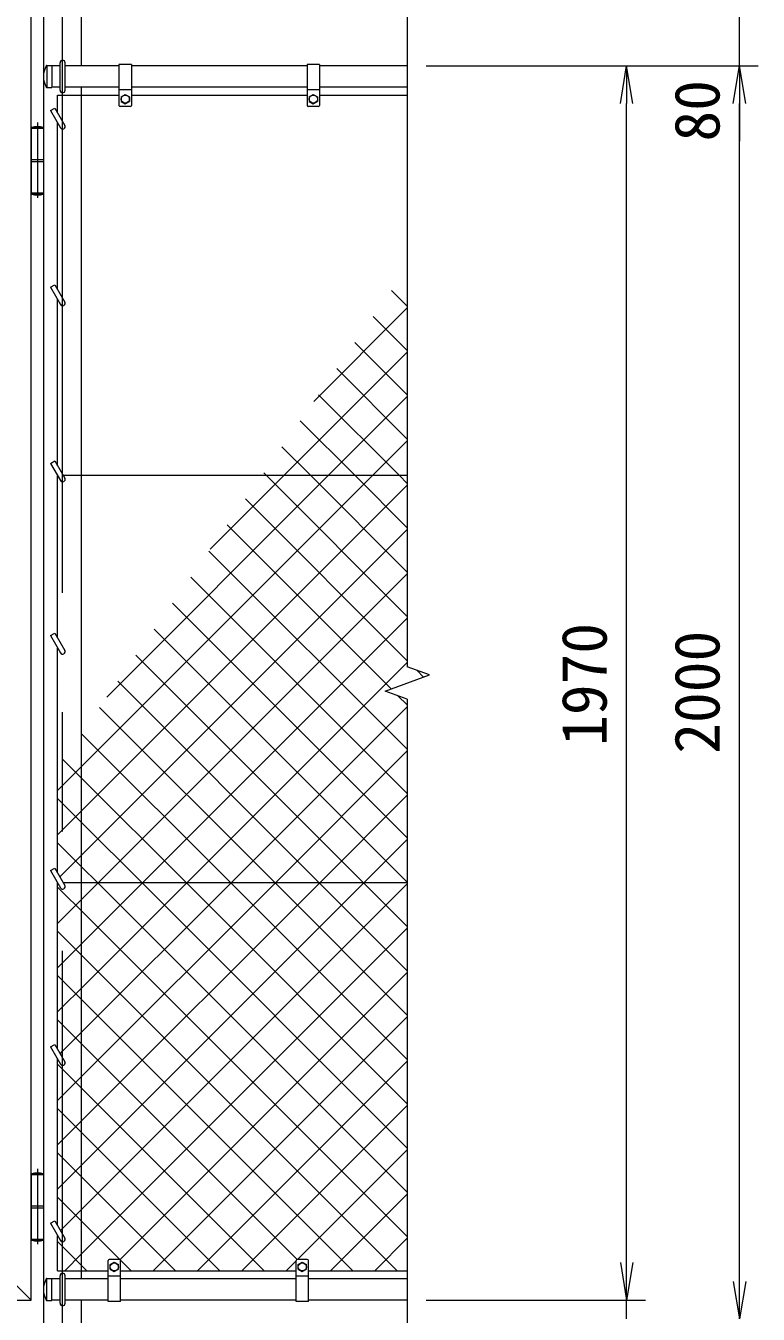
# Model space of a CAD drawing. Units: millimetres, scale not verified. Extents: x -6300 to 6300, y -4455 to 4455.
# Drawn here: x -3516 to -2347, y -1042 to 1015 of the extents above; entities that cross this region are included whole.
import ezdxf
from ezdxf.enums import TextEntityAlignment as Align

# ---------------------------------------------------------------- set-up
doc = ezdxf.new("R2010")
doc.units = ezdxf.units.MM
doc.header["$LTSCALE"] = 30
doc.linetypes.add('USER1', pattern=[50.8, 31.75, -6.35, 6.35, -6.35])
for name, color, linetype, lineweight in [('0-0_D-DCR-HCH', 7, 'Continuous', 9), ('0-1_D-STR1', 1, 'Continuous', 18), ('0-2_D-STR3', 3, 'Continuous', 13), ('0-3_D-BMK', 2, 'USER1', 13), ('0-7_D-STR-DIM', 7, 'Continuous', 9), ('0-8_0', 7, 'Continuous', 9)]:
    doc.layers.add(name, color=color, linetype=linetype, lineweight=lineweight)
doc.styles.add('ＭＳ ゴシック', font='')
doc.styles.get('ＭＳ ゴシック').set_extended_font_data('MS Gothic')

# ---------------------------------------------------------------- blocks, each defined once
blk = doc.blocks.new('ﾐ_f______Open')
at = {"layer": '0-8_0'}
blk.add_line((-30, 5), (0, 0), dxfattribs=at)
blk.add_lwpolyline([(-30, -5), (0, 0), (-30, 0)], dxfattribs=at)

msp = doc.modelspace()

# ---------------------------------------------------------------- linework, layer by layer
at = {"layer": '0-0_D-DCR-HCH'}
for p, q in [((-2907.24, 567.27), (-2932.46, 592.49)), ((-3056.6, 415.2), (-2907.24, 564.56)), ((-2907.24, 496.56), (-2961.58, 550.9)), ((-3104.14, 296.95), (-2907.24, 493.85)), ((-2907.24, 425.85), (-2990.7, 509.31)), ((-2907.24, 355.14), (-3019.83, 467.72)), ((-2919.77, 296.95), (-3048.95, 426.13)), ((-3033.43, 296.95), (-2907.24, 423.14)), ((-2990.48, 296.95), (-3078.07, 384.54)), ((-3061.19, 296.95), (-3107.19, 342.95)), ((-3386.9, -56.53), (-3033.43, 296.95)), ((-3221.75, 179.34), (-3104.14, 296.95)), ((-3131.9, 296.95), (-3136.31, 301.36)), ((-2907.24, 72.29), (-3131.9, 296.95)), ((-2907.24, 143), (-3061.19, 296.95)), ((-2907.24, 213.72), (-2990.48, 296.95)), ((-2907.24, 284.43), (-2919.77, 296.95)), ((-2907.24, 1.58), (-3165.43, 259.77)), ((-2932.96, -43.41), (-3194.55, 218.18)), ((-2907.24, -139.84), (-3223.67, 176.59)), ((-3400.58, -353.05), (-2907.24, 140.29)), ((-2907.24, -210.55), (-3252.79, 135)), ((-2907.24, -281.26), (-3281.92, 93.41)), ((-3329.87, -353.05), (-2907.24, 69.58)), ((-2907.24, -351.97), (-3311.04, 51.82)), ((-2976.88, -353.05), (-3340.16, 10.23)), ((-3259.16, -353.05), (-2907.24, -1.13)), ((-2881.12, -24.54), (-2891.55, -14.11)), ((-3047.59, -353.05), (-3369.28, -31.35)), ((-2907.24, -69.13), (-2922.07, -54.31)), ((-3118.3, -353.05), (-3398.4, -72.94)), ((-3426.99, -115.06), (-3427.52, -114.53)), ((-3189.01, -353.05), (-3426.99, -115.06)), ((-3117.74, -353.05), (-2907.24, -142.55)), ((-3426.99, -185.77), (-3456.64, -156.12)), ((-3259.72, -353.05), (-3426.99, -185.77)), ((-3457.24, -226.23), (-3465.24, -218.23)), ((-3047.03, -353.05), (-2907.24, -213.26)), ((-3426.99, -256.48), (-3457.24, -226.23)), ((-3330.43, -353.05), (-3426.99, -256.48)), ((-2976.32, -353.05), (-2907.24, -283.97)), ((-3457.24, -296.94), (-3465.24, -288.94)), ((-3426.99, -327.19), (-3457.24, -296.94)), ((-3401.14, -353.05), (-3426.99, -327.19)), ((-3426.99, -379.46), (-3400.58, -353.05)), ((-3426.99, -450.17), (-3329.87, -353.05)), ((-3426.99, -520.88), (-3259.16, -353.05)), ((-3426.99, -662.3), (-3117.74, -353.05)), ((-3426.99, -733.01), (-3047.03, -353.05)), ((-3426.99, -803.72), (-2976.32, -353.05)), ((-2907.24, -846.94), (-3401.14, -353.05)), ((-2907.24, -776.23), (-3330.43, -353.05)), ((-2907.24, -705.52), (-3259.72, -353.05)), ((-2907.24, -634.81), (-3189.01, -353.05)), ((-2907.24, -564.1), (-3118.3, -353.05)), ((-2907.24, -493.39), (-3047.59, -353.05)), ((-2907.24, -422.68), (-2976.88, -353.05)), ((-3457.24, -409.71), (-3426.99, -379.46)), ((-3465.24, -417.71), (-3457.24, -409.71)), ((-3457.24, -438.37), (-3465.24, -430.37)), ((-3426.99, -468.62), (-3457.24, -438.37)), ((-3457.24, -480.42), (-3426.99, -450.17)), ((-2923.56, -972.05), (-3426.99, -468.62)), ((-3465.24, -488.42), (-3457.24, -480.42)), ((-3457.24, -509.08), (-3465.24, -501.08)), ((-3426.99, -539.33), (-3457.24, -509.08)), ((-3365.57, -954.43), (-2907.24, -496.1)), ((-3457.24, -551.13), (-3426.99, -520.88)), ((-3465.24, -559.13), (-3457.24, -551.13)), ((-2994.27, -972.05), (-3426.99, -539.33)), ((-3312.48, -972.05), (-2907.24, -566.81)), ((-3457.24, -650.5), (-3465.24, -642.5)), ((-3426.99, -680.75), (-3457.24, -650.5)), ((-3241.77, -972.05), (-2907.24, -637.53)), ((-3457.24, -692.55), (-3426.99, -662.3)), ((-3465.24, -700.55), (-3457.24, -692.55)), ((-3135.69, -972.05), (-3426.99, -680.75)), ((-3457.24, -721.21), (-3465.24, -713.21)), ((-3171.06, -972.05), (-2907.24, -708.24)), ((-3426.99, -751.46), (-3457.24, -721.21)), ((-3457.24, -763.26), (-3426.99, -733.01)), ((-3206.4, -972.05), (-3426.99, -751.46)), ((-3465.24, -771.26), (-3457.24, -763.26)), ((-3082.35, -954.05), (-2907.24, -778.95)), ((-3457.24, -791.92), (-3465.24, -783.92)), ((-3426.99, -822.17), (-3457.24, -791.92)), ((-3457.24, -833.97), (-3426.99, -803.72)), ((-3277.11, -972.05), (-3426.99, -822.17)), ((-3465.24, -841.97), (-3457.24, -833.97)), ((-3457.24, -862.63), (-3465.24, -854.63)), ((-3426.99, -892.88), (-3457.24, -862.63)), ((-3029.63, -972.05), (-2907.24, -849.66)), ((-3347.83, -972.05), (-3426.99, -892.88)), ((-2958.92, -972.05), (-2907.24, -920.37)), ((-3100.35, -972.05), (-3084.74, -956.45))]:
    msp.add_line(p, q, dxfattribs=at)
for points in [[(-3465.24, -205.58), (-3457.24, -197.58), (-3426.99, -167.33), (-2962.72, 296.95), (-2907.24, 352.42)], [(-3465.24, -276.29), (-3457.24, -268.29), (-3426.99, -238.04), (-2907.24, 281.71)], [(-3461.65, -343.41), (-3457.24, -339), (-3426.99, -308.75), (-2907.24, 211)], [(-3461.16, -625.76), (-3457.24, -621.84), (-3426.99, -591.59), (-3188.45, -353.05), (-2907.24, -71.84)], [(-2907.24, -917.66), (-3426.99, -397.91), (-3457.24, -367.66), (-3465.24, -359.66)], [(-3460.66, -908.1), (-3457.24, -904.68), (-3426.99, -874.43), (-2907.24, -354.68)], [(-3453.9, -972.05), (-3426.99, -945.14), (-2907.24, -425.39)], [(-3082.96, -954.07), (-3426.99, -610.04), (-3457.24, -579.79), (-3465.24, -571.79)], [(-3418.54, -972.05), (-3426.99, -963.59), (-3457.24, -933.34), (-3465.24, -925.34)]]:
    msp.add_lwpolyline(points, dxfattribs=at)
at = {"layer": '0-1_D-STR1'}
for p, q in [((-3507.49, -1019.05), (-3507.49, 1412.95)), ((-3426.99, 950.95), (-3426.99, 1407.39)), ((-3482.58, 951.45), (-3474.24, 951.45)), ((-3482.24, 951.45), (-3482.24, 916.45)), ((-3474.24, 951.45), (-3474.24, 916.45)), ((-3461.24, 950.95), (-3474.24, 950.95)), ((-3367.24, 950.95), (-3453.24, 950.95)), ((-3067.24, 950.95), (-3347.24, 950.95)), ((-2907.24, 950.95), (-3047.24, 950.95)), ((-3482.58, 916.45), (-3474.24, 916.45)), ((-3461.24, 916.95), (-3474.24, 916.95)), ((-3367.24, 916.95), (-3453.24, 916.95)), ((-3426.99, -985.05), (-3426.99, 916.95)), ((-3067.24, 916.95), (-3347.24, 916.95)), ((-2907.24, 916.95), (-3047.24, 916.95)), ((-3541.49, -985.05), (-3507.49, -1019.05)), ((-3482.58, -984.55), (-3474.24, -984.55)), ((-3482.24, -1019.55), (-3482.24, -984.55)), ((-3474.24, -1019.55), (-3474.24, -984.55)), ((-3461.24, -985.05), (-3474.24, -985.05)), ((-3384.74, -985.05), (-3453.24, -985.05)), ((-3084.74, -985.05), (-3364.74, -985.05)), ((-2907.24, -985.05), (-3064.74, -985.05)), ((-4452.49, -1019.05), (-3507.49, -1019.05)), ((-3482.58, -1019.55), (-3474.24, -1019.55)), ((-3461.24, -1019.05), (-3474.24, -1019.05)), ((-3384.74, -1019.05), (-3453.24, -1019.05)), ((-3084.74, -1019.05), (-3364.74, -1019.05)), ((-2907.24, -1019.05), (-3064.74, -1019.05))]:
    msp.add_line(p, q, dxfattribs=at)
msp.add_lwpolyline([(-3487.49, 1407.39), (-3487.49, -1399.05), (-3426.99, -1399.05), (-3426.99, -1019.05)], dxfattribs=at)
for centre, radius, start, end in [((-3452.02, 933.95), 35.72, 151.52136, 208.47864), ((-3482.58, 950.45), 1, 90, 147.70173), ((-3482.58, 917.45), 1, 212.29827, 270), ((-3452.02, -1002.05), 35.72, 151.52136, 208.47864), ((-3482.58, -985.55), 1, 90, 147.70173), ((-3482.58, -1018.55), 1, 212.29827, 270)]:
    msp.add_arc(centre, radius, start, end, dxfattribs=at)
at = {"layer": '0-2_D-STR3'}
for p, q in [((-3461.24, 911.95), (-3461.24, 955.95)), ((-3453.24, 911.95), (-3453.24, 955.95)), ((-3367.24, 952.95), (-3367.24, 887.95)), ((-3347.24, 952.95), (-3367.24, 952.95)), ((-3347.24, 952.95), (-3347.24, 887.95)), ((-3067.24, 952.95), (-3067.24, 887.95)), ((-3047.24, 952.95), (-3067.24, 952.95)), ((-3047.24, 952.95), (-3047.24, 887.95)), ((-3347.24, 912.95), (-3367.24, 912.95)), ((-3363.74, 901.69), (-3357.24, 905.45)), ((-3357.24, 905.45), (-3350.74, 901.69)), ((-3047.24, 912.95), (-3067.24, 912.95)), ((-3063.74, 901.69), (-3057.24, 905.45)), ((-3057.24, 905.45), (-3050.74, 901.69)), ((-3465.24, 875.81), (-3465.24, 903.95)), ((-3465.24, 903.95), (-3367.24, 903.95)), ((-3349.24, 885.95), (-3365.24, 885.95)), ((-3363.74, 901.69), (-3363.74, 894.21)), ((-3350.74, 901.69), (-3350.74, 894.21)), ((-3347.24, 903.95), (-3067.24, 903.95)), ((-3049.24, 885.95), (-3065.24, 885.95)), ((-3063.74, 901.69), (-3063.74, 894.21)), ((-3050.74, 901.69), (-3050.74, 894.21)), ((-3047.24, 903.95), (-2907.24, 903.95)), ((-3476.64, 879.54), (-3469.71, 883.54)), ((-3476.64, 879.54), (-3460.71, 851.95)), ((-3469.71, 883.54), (-3453.78, 855.95)), ((-3507.49, 850.95), (-3507.49, 747.95)), ((-3487.49, 850.95), (-3507.49, 850.95)), ((-3506.99, 852.45), (-3487.99, 852.45)), ((-3506.99, 852.45), (-3506.99, 850.95)), ((-3487.99, 852.45), (-3487.99, 850.95)), ((-3487.49, 850.95), (-3487.49, 747.95)), ((-3465.24, 593.81), (-3465.24, 859.81)), ((-3487.49, 800.95), (-3507.49, 800.95)), ((-3487.49, 797.95), (-3507.49, 797.95)), ((-3487.49, 747.95), (-3507.49, 747.95)), ((-3506.99, 747.95), (-3506.99, 746.45)), ((-3487.99, 746.45), (-3506.99, 746.45)), ((-3487.99, 747.95), (-3487.99, 746.45)), ((-3476.64, 597.54), (-3469.71, 601.54)), ((-3476.64, 597.54), (-3460.71, 569.95)), ((-3469.71, 601.54), (-3453.78, 573.95)), ((-3465.24, 312.81), (-3465.24, 577.81)), ((-3476.64, 316.54), (-3469.71, 320.54)), ((-3476.64, 316.54), (-3460.71, 288.95)), ((-3469.71, 320.54), (-3453.78, 292.95)), ((-3465.24, 37.81), (-3465.24, 296.81)), ((-2907.24, 296.95), (-3456.09, 296.95)), ((-3476.64, 41.54), (-3469.71, 45.54)), ((-3476.64, 41.54), (-3460.71, 13.95)), ((-3469.71, 45.54), (-3453.78, 17.95)), ((-3465.24, -337.19), (-3465.24, 21.81)), ((-3476.64, -333.46), (-3469.71, -329.46)), ((-3476.64, -333.46), (-3460.71, -361.05)), ((-3469.71, -329.46), (-3453.78, -357.05)), ((-3465.24, -618.69), (-3465.24, -353.19)), ((-2907.24, -353.05), (-3456.09, -353.05)), ((-3476.64, -614.96), (-3469.71, -610.96)), ((-3476.64, -614.96), (-3460.71, -642.55)), ((-3469.71, -610.96), (-3453.78, -638.55)), ((-3465.24, -900.16), (-3465.24, -634.69)), ((-3487.49, -819.05), (-3507.49, -819.05)), ((-3507.49, -819.05), (-3507.49, -922.05)), ((-3506.99, -817.55), (-3506.99, -819.05)), ((-3506.99, -817.55), (-3487.99, -817.55)), ((-3487.99, -817.55), (-3487.99, -819.05)), ((-3487.49, -819.05), (-3487.49, -922.05)), ((-3487.49, -869.05), (-3507.49, -869.05)), ((-3487.49, -872.05), (-3507.49, -872.05)), ((-3476.64, -896.43), (-3469.71, -892.43)), ((-3476.64, -896.43), (-3460.71, -924.02)), ((-3469.71, -892.43), (-3453.78, -920.02)), ((-3487.49, -922.05), (-3507.49, -922.05)), ((-3506.99, -922.05), (-3506.99, -923.55)), ((-3487.99, -923.55), (-3506.99, -923.55)), ((-3487.99, -922.05), (-3487.99, -923.55)), ((-3465.24, -972.05), (-3465.24, -916.16)), ((-3384.74, -1021.05), (-3384.74, -956.05)), ((-3366.74, -954.05), (-3382.74, -954.05)), ((-3381.24, -969.79), (-3381.24, -962.31)), ((-3368.24, -969.79), (-3368.24, -962.31)), ((-3364.74, -1021.05), (-3364.74, -956.05)), ((-3084.74, -1021.05), (-3084.74, -956.05)), ((-3066.74, -954.05), (-3082.74, -954.05)), ((-3081.24, -962.31), (-3074.74, -958.55)), ((-3081.24, -969.79), (-3081.24, -962.31)), ((-3074.74, -958.55), (-3068.24, -962.31)), ((-3068.24, -969.79), (-3068.24, -962.31)), ((-3064.74, -1021.05), (-3064.74, -956.05)), ((-3465.24, -972.05), (-3384.74, -972.05)), ((-3461.24, -1024.05), (-3461.24, -980.05)), ((-3453.24, -1024.05), (-3453.24, -980.05)), ((-3364.74, -981.05), (-3384.74, -981.05)), ((-3381.24, -969.79), (-3374.74, -973.55)), ((-3374.74, -973.55), (-3368.24, -969.79)), ((-3364.74, -972.05), (-3084.74, -972.05)), ((-3064.74, -981.05), (-3084.74, -981.05)), ((-3081.24, -969.79), (-3074.74, -973.55)), ((-3074.74, -973.55), (-3068.24, -969.79)), ((-3064.74, -972.05), (-2907.24, -972.05)), ((-3364.74, -1021.05), (-3384.74, -1021.05)), ((-3064.74, -1021.05), (-3084.74, -1021.05))]:
    msp.add_line(p, q, dxfattribs=at)
for points in [[(-3363.74, 894.21), (-3357.24, 890.45), (-3350.74, 894.21)], [(-3063.74, 894.21), (-3057.24, 890.45), (-3050.74, 894.21)], [(-3381.24, -962.31), (-3374.74, -958.55), (-3368.24, -962.31)]]:
    msp.add_lwpolyline(points, dxfattribs=at)
for centre in [(-3357.24, 897.95), (-3057.24, 897.95), (-3374.74, -966.05), (-3074.74, -966.05)]:
    msp.add_circle(centre, 6.49, dxfattribs=at)
for centre, radius, start, end in [((-3457.24, 955.95), 4, 0, 180), ((-3457.24, 911.95), 4, 180, 0), ((-3365.24, 887.95), 2, 180, 270), ((-3349.24, 887.95), 2, 270, 0), ((-3065.24, 887.95), 2, 180, 270), ((-3049.24, 887.95), 2, 270, 0), ((-3497.49, 823.12), 30.83, 72.05475, 107.94525), ((-3457.24, 853.95), 4, 210, 30), ((-3497.49, 775.79), 30.83, 252.05475, 287.94525), ((-3457.24, 571.95), 4, 210, 30), ((-3457.24, 290.95), 4, 210, 30), ((-3457.24, 15.95), 4, 210, 30), ((-3457.24, -359.05), 4, 210, 30), ((-3457.24, -640.55), 4, 210, 30), ((-3497.49, -846.88), 30.83, 72.05475, 107.94525), ((-3497.49, -894.21), 30.83, 252.05475, 287.94525), ((-3457.24, -922.02), 4, 210, 30), ((-3382.74, -956.05), 2, 90, 180), ((-3366.74, -956.05), 2, 0, 90), ((-3082.74, -956.05), 2, 90, 180), ((-3066.74, -956.05), 2, 0, 90), ((-3457.24, -980.05), 4, 0, 180), ((-3457.24, -1024.05), 4, 180, 0)]:
    msp.add_arc(centre, radius, start, end, dxfattribs=at)
at = {"layer": '0-3_D-BMK'}
for p, q in [((-3457.24, -1414.05), (-3457.24, 1452.95)), ((-3497.49, 860.66), (-3497.49, 740.22)), ((-3497.49, -809.34), (-3497.49, -929.78))]:
    msp.add_line(p, q, dxfattribs=at)
at = {"layer": '0-7_D-STR-DIM'}
for p, q in [((-2907.24, 1455.95), (-2907.24, -8.4)), ((-2377.24, 950.95), (-2377.24, 1030.95)), ((-2877.24, 950.95), (-2527.24, 950.95)), ((-2877.24, 950.95), (-2347.24, 950.95)), ((-2877.24, 950.95), (-2347.24, 950.95)), ((-2557.24, -959.05), (-2557.24, 890.95)), ((-2377.24, -989.05), (-2377.24, 890.95)), ((-2377.24, 890.95), (-2377.24, 830.95)), ((-2872.01, -21.22), (-2907.24, -8.4)), ((-2942.48, -46.87), (-2872.01, -21.22)), ((-2907.24, -59.7), (-2942.48, -46.87)), ((-2907.24, -59.7), (-2907.24, -1139.05)), ((-2557.24, -959.05), (-2557.24, -899.05)), ((-2877.24, -1019.05), (-2527.24, -1019.05)), ((-2877.24, -1019.05), (-2527.24, -1019.05)), ((-2557.24, -1049.05), (-2557.24, -1019.05))]:
    msp.add_line(p, q, dxfattribs=at)

# ---------------------------------------------------------------- block references
at = {"layer": '0-7_D-STR-DIM', "xscale": 2, "yscale": 2}
for p, rotation in [((-2557.24, 950.95), 90), ((-2377.24, 950.95), 90), ((-2377.24, 950.95), 90), ((-2557.24, -1019.05), 270), ((-2557.24, -1019.05), 270), ((-2377.24, -1049.05), 270)]:
    msp.add_blockref('ﾐ_f______Open', p, dxfattribs=dict(at, rotation=rotation))

# ---------------------------------------------------------------- texts
at = {"layer": '0-7_D-STR-DIM', "style": 'ＭＳ ゴシック'}
for s, p in [('80', (-2387.36, 830.2)), ('1970', (-2567.37, -134.4)), ('2000', (-2387.37, -146.92))]:
    msp.add_text(s, height=72.14, rotation=90, dxfattribs=at).set_placement(p, align=Align.BOTTOM_LEFT)

doc.saveas('drawing.dxf')
